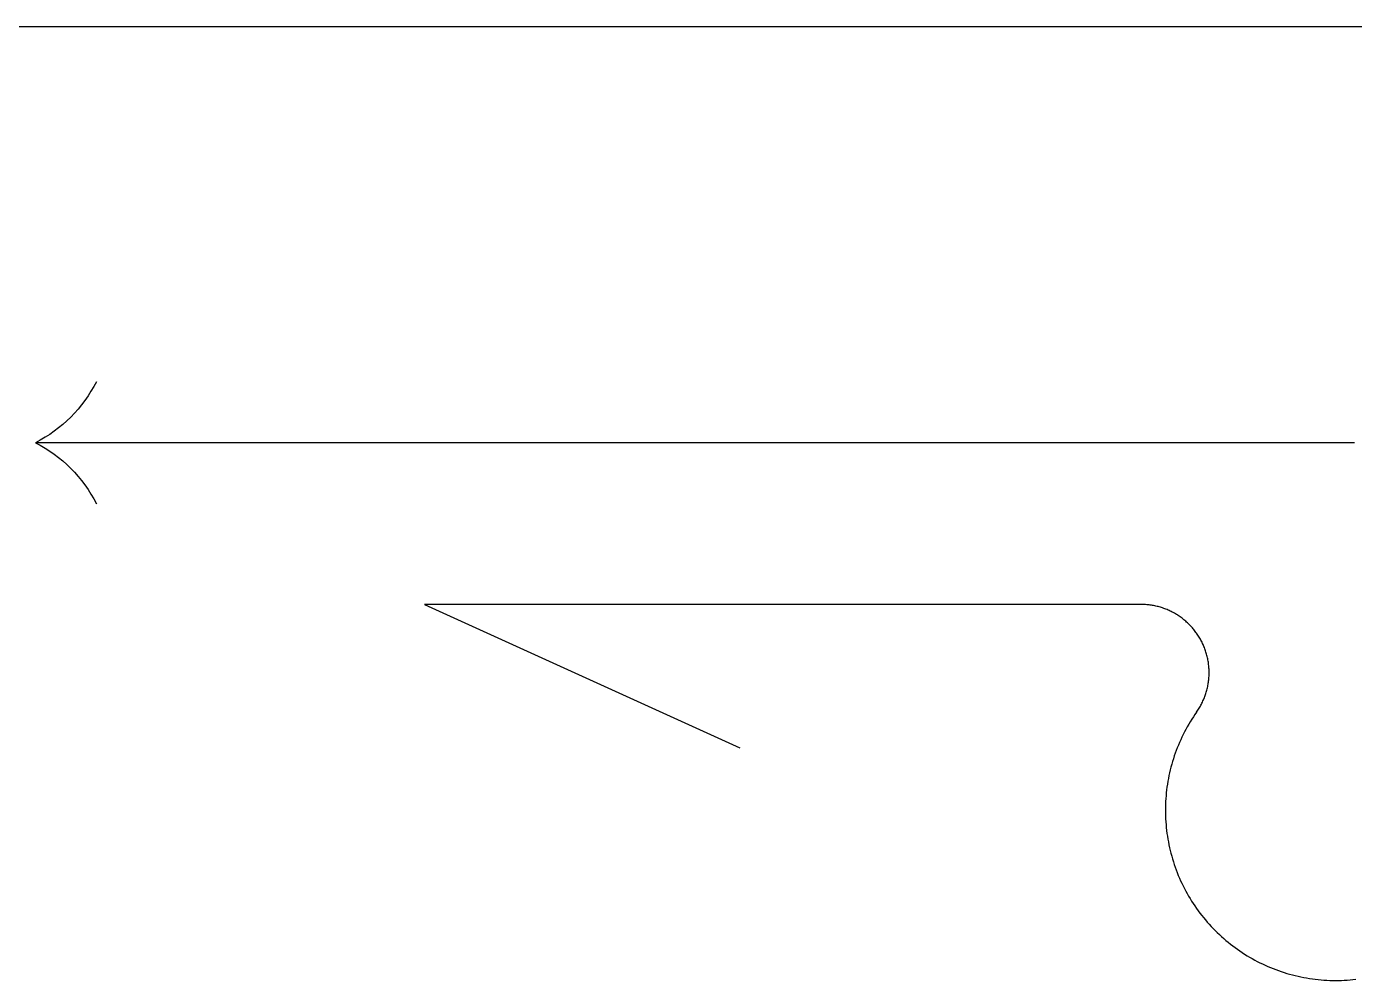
# Model space of a CAD drawing. Header units: millimetres. Extents: x -187744 to 2148, y -49419 to 6550.
# Drawn here: x -6489.6 to -6316.9, y -6885.5 to -6761.5 of the extents above; entities that cross this region are included whole.
import ezdxf

# ---------------------------------------------------------------- set-up
doc = ezdxf.new("R2010")
doc.units = ezdxf.units.MM
doc.header["$LTSCALE"] = 1000
doc.header["$MEASUREMENT"] = 0
doc.layers.add('A-WINDOW', color=12, linetype='Continuous')
doc.layers.add('FF-FURNA', color=40, linetype='Continuous')

# ---------------------------------------------------------------- blocks, each defined once
blk = doc.blocks.new('DRAPES2')
for p, q in [((0, 0), (81.978791, 37.28843)), ((186.315455, 0), (0, 0))]:
    blk.add_line(p, q)
at = {"linetype": 'ByBlock'}
for points in [[(200.81, 27.9994, 0), (200.379, 28.6203, 0), (199.958, 29.2484, 0), (199.549, 29.8837, 0), (199.15, 30.5258, 0), (198.762, 31.1747, 0), (198.385, 31.8301, 0), (198.02, 32.4918, 0), (197.666, 33.1597, 0), (197.324, 33.8335, 0), (196.993, 34.5131, 0), (196.673, 35.1983, 0), (196.366, 35.8887, 0), (196.07, 36.5844, 0), (195.786, 37.285, 0), (195.514, 37.9903, 0), (195.255, 38.7002, 0), (195.007, 39.4144, 0), (194.772, 40.1327, 0), (194.549, 40.855, 0), (194.338, 41.5809, 0), (194.14, 42.3104, 0), (193.954, 43.0431, 0), (193.781, 43.7789, 0), (193.62, 44.5175, 0), (193.472, 45.2588, 0), (193.337, 46.0025, 0), (193.215, 46.7484, 0), (193.105, 47.4963, 0), (193.008, 48.2459, 0), (192.924, 48.9971, 0), (192.852, 49.7496, 0), (192.794, 50.5033, 0), (192.748, 51.2578, 0), (192.716, 52.013, 0), (192.696, 52.7686, 0), (192.689, 53.5245, 0), (192.695, 54.2803, 0), (192.714, 55.036, 0), (192.746, 55.7912, 0), (192.79, 56.5458, 0), (192.848, 57.2995, 0), (192.918, 58.0521, 0), (193.002, 58.8034, 0), (193.098, 59.5531, 0), (193.207, 60.3011, 0), (193.328, 61.0472, 0), (193.463, 61.791, 0), (193.61, 62.5325, 0), (193.77, 63.2713, 0), (193.942, 64.0073, 0), (194.127, 64.7402, 0), (194.324, 65.4699, 0), (194.534, 66.1961, 0), (194.756, 66.9186, 0), (194.991, 67.6372, 0), (195.238, 68.3517, 0), (195.496, 69.0619, 0), (195.767, 69.7675, 0), (196.05, 70.4684, 0), (196.345, 71.1644, 0), (196.652, 71.8553, 0), (196.971, 72.5408, 0), (197.301, 73.2207, 0), (197.643, 73.895, 0), (197.996, 74.5633, 0), (198.36, 75.2254, 0), (198.736, 75.8813, 0), (199.123, 76.5306, 0), (199.521, 77.1732, 0), (199.93, 77.8089, 0), (200.35, 78.4376, 0), (200.78, 79.059, 0), (201.221, 79.6729, 0), (201.673, 80.2792, 0), (202.134, 80.8777, 0), (202.606, 81.4683, 0), (203.088, 82.0507, 0), (203.58, 82.6248, 0), (204.081, 83.1904, 0), (204.592, 83.7474, 0), (205.113, 84.2955, 0), (205.643, 84.8347, 0), (206.181, 85.3648, 0), (206.729, 85.8855, 0), (207.286, 86.3969, 0), (207.851, 86.8986, 0), (208.425, 87.3907, 0), (209.007, 87.8728, 0), (209.598, 88.3449, 0), (210.196, 88.8069, 0), (210.802, 89.2586, 0), (211.416, 89.6999, 0), (212.037, 90.1307, 0), (212.665, 90.5507, 0), (213.301, 90.96, 0), (213.943, 91.3584, 0), (214.592, 91.7457, 0), (215.248, 92.1219, 0), (215.91, 92.4868, 0), (216.578, 92.8404, 0), (217.252, 93.1825, 0), (217.932, 93.513, 0), (218.617, 93.8319, 0), (219.308, 94.1391, 0), (220.004, 94.4343, 0), (220.705, 94.7177, 0), (221.41, 94.9891, 0), (222.12, 95.2483, 0), (222.834, 95.4954, 0), (223.553, 95.7303, 0), (224.275, 95.9529, 0), (225.001, 96.163, 0), (225.731, 96.3608, 0), (226.464, 96.5461, 0), (227.2, 96.7188, 0), (227.938, 96.8789, 0), (228.68, 97.0264, 0), (229.424, 97.1612, 0), (230.17, 97.2833, 0), (230.918, 97.3926, 0), (231.667, 97.4891, 0), (232.419, 97.5728, 0), (233.171, 97.6437, 0), (233.925, 97.7017, 0), (234.679, 97.7468, 0), (235.435, 97.779, 0), (236.19, 97.7984, 0), (236.946, 97.8048, 0)], [(236.946, 97.8048, 0), (237.702, 97.7983, 0), (238.458, 97.7789, 0), (239.213, 97.7465, 0), (239.967, 97.7013, 0), (240.721, 97.6433, 0), (241.473, 97.5723, 0), (242.225, 97.4885, 0)], [(200.81, 27.9994, 0), (200.983, 27.7503, 0), (201.151, 27.4984, 0), (201.316, 27.2436, 0), (201.476, 26.986, 0), (201.631, 26.7257, 0), (201.782, 26.4628, 0), (201.929, 26.1974, 0), (202.071, 25.9295, 0), (202.208, 25.6592, 0), (202.341, 25.3867, 0), (202.469, 25.1118, 0), (202.592, 24.8349, 0), (202.711, 24.5559, 0), (202.825, 24.2748, 0), (202.934, 23.9919, 0), (203.038, 23.7072, 0), (203.137, 23.4207, 0), (203.232, 23.1326, 0), (203.321, 22.8429, 0), (203.406, 22.5517, 0), (203.485, 22.2591, 0), (203.56, 21.9652, 0), (203.629, 21.6701, 0), (203.694, 21.3738, 0), (203.753, 21.0765, 0), (203.807, 20.7782, 0), (203.856, 20.479, 0), (203.9, 20.179, 0), (203.939, 19.8784, 0), (203.973, 19.577, 0), (204.002, 19.2752, 0), (204.025, 18.9729, 0), (204.043, 18.6703, 0), (204.057, 18.3674, 0), (204.065, 18.0643, 0), (204.067, 17.7611, 0), (204.065, 17.4579, 0), (204.057, 17.1548, 0), (204.045, 16.8519, 0), (204.027, 16.5492, 0), (204.003, 16.2469, 0), (203.975, 15.945, 0), (203.942, 15.6437, 0), (203.903, 15.343, 0), (203.86, 15.0429, 0), (203.811, 14.7437, 0), (203.757, 14.4453, 0), (203.698, 14.1479, 0), (203.634, 13.8516, 0), (203.565, 13.5564, 0), (203.49, 13.2624, 0), (203.411, 12.9697, 0), (203.327, 12.6784, 0), (203.238, 12.3886, 0), (203.144, 12.1004, 0), (203.045, 11.8138, 0), (202.941, 11.5289, 0), (202.832, 11.2459, 0), (202.719, 10.9648, 0), (202.601, 10.6856, 0), (202.478, 10.4085, 0), (202.35, 10.1335, 0), (202.217, 9.8608, 0), (202.08, 9.59036, 0), (201.939, 9.32231, 0), (201.792, 9.05671, 0), (201.642, 8.79365, 0), (201.486, 8.5332, 0), (201.327, 8.27545, 0), (201.163, 8.02045, 0), (200.994, 7.7683, 0), (200.822, 7.51906, 0), (200.645, 7.2728, 0), (200.464, 7.0296, 0), (200.279, 6.78953, 0), (200.089, 6.55266, 0), (199.896, 6.31905, 0), (199.699, 6.08878, 0), (199.498, 5.86191, 0), (199.293, 5.63851, 0), (199.084, 5.41864, 0), (198.871, 5.20237, 0), (198.655, 4.98976, 0), (198.436, 4.78088, 0), (198.212, 4.57578, 0), (197.985, 4.37452, 0), (197.755, 4.17716, 0), (197.522, 3.98377, 0), (197.285, 3.79439, 0), (197.045, 3.60908, 0), (196.802, 3.4279, 0), (196.556, 3.2509, 0), (196.307, 3.07813, 0), (196.055, 2.90963, 0), (195.8, 2.74547, 0), (195.542, 2.58569, 0), (195.282, 2.43033, 0), (195.019, 2.27944, 0), (194.753, 2.13306, 0), (194.485, 1.99124, 0), (194.215, 1.85402, 0), (193.942, 1.72144, 0), (193.667, 1.59353, 0), (193.39, 1.47034, 0), (193.111, 1.35189, 0), (192.83, 1.23823, 0), (192.547, 1.12939, 0), (192.262, 1.0254, 0), (191.976, 0.926286, 0), (191.687, 0.832081, 0), (191.398, 0.742812, 0), (191.106, 0.658506, 0), (190.814, 0.579185, 0), (190.52, 0.504875, 0), (190.225, 0.435596, 0), (189.928, 0.371369, 0), (189.631, 0.312212, 0), (189.333, 0.258142, 0), (189.034, 0.209176, 0), (188.734, 0.165328, 0), (188.433, 0.12661, 0), (188.131, 0.093035, 0), (187.83, 0.06461, 0), (187.527, 0.041346, 0), (187.225, 0.023248, 0), (186.922, 0.010322, 0), (186.619, 0.002572, 0), (186.315, 0, 0)]]:
    blk.add_polyline3d(points, dxfattribs=at)
blk = doc.blocks.new('06BDR-PR2')
blk.add_line((343.05278, 0), (0, 0))
for centre, start, end in [((-16.36278, 32.15112), 296.9730729, 333.1822537), ((-16.36278, -32.15112), 26.8177463, 63.0269271)]:
    blk.add_arc(centre, 36.07541, start, end)
blk = doc.blocks.new('1#2#平面图$0$$TCHSYS$WIN2D')
blk.add_line((-0.5, -0.5), (0.5, -0.5))

msp = doc.modelspace()

# ---------------------------------------------------------------- block references
at = {"layer": 'A-WINDOW', "xscale": 2000, "yscale": 200, "zscale": 200}
msp.add_blockref('1#2#平面图$0$$TCHSYS$WIN2D', (-6865.36, -6661.46), dxfattribs=at)
at = {"layer": 'FF-FURNA', "extrusion": (-1.31272e-23, -6.67052e-16, -1), "xscale": 0.4999999999999999, "yscale": 0.4999999999999999, "zscale": -0.4999999999999999, "rotation": 180}
for name, p in [('06BDR-PR2', (6488.4, -6815.58, 0)), ('DRAPES2', (6437.8, -6836.61, 0))]:
    msp.add_blockref(name, p, dxfattribs=at)

doc.saveas('drawing.dxf')
